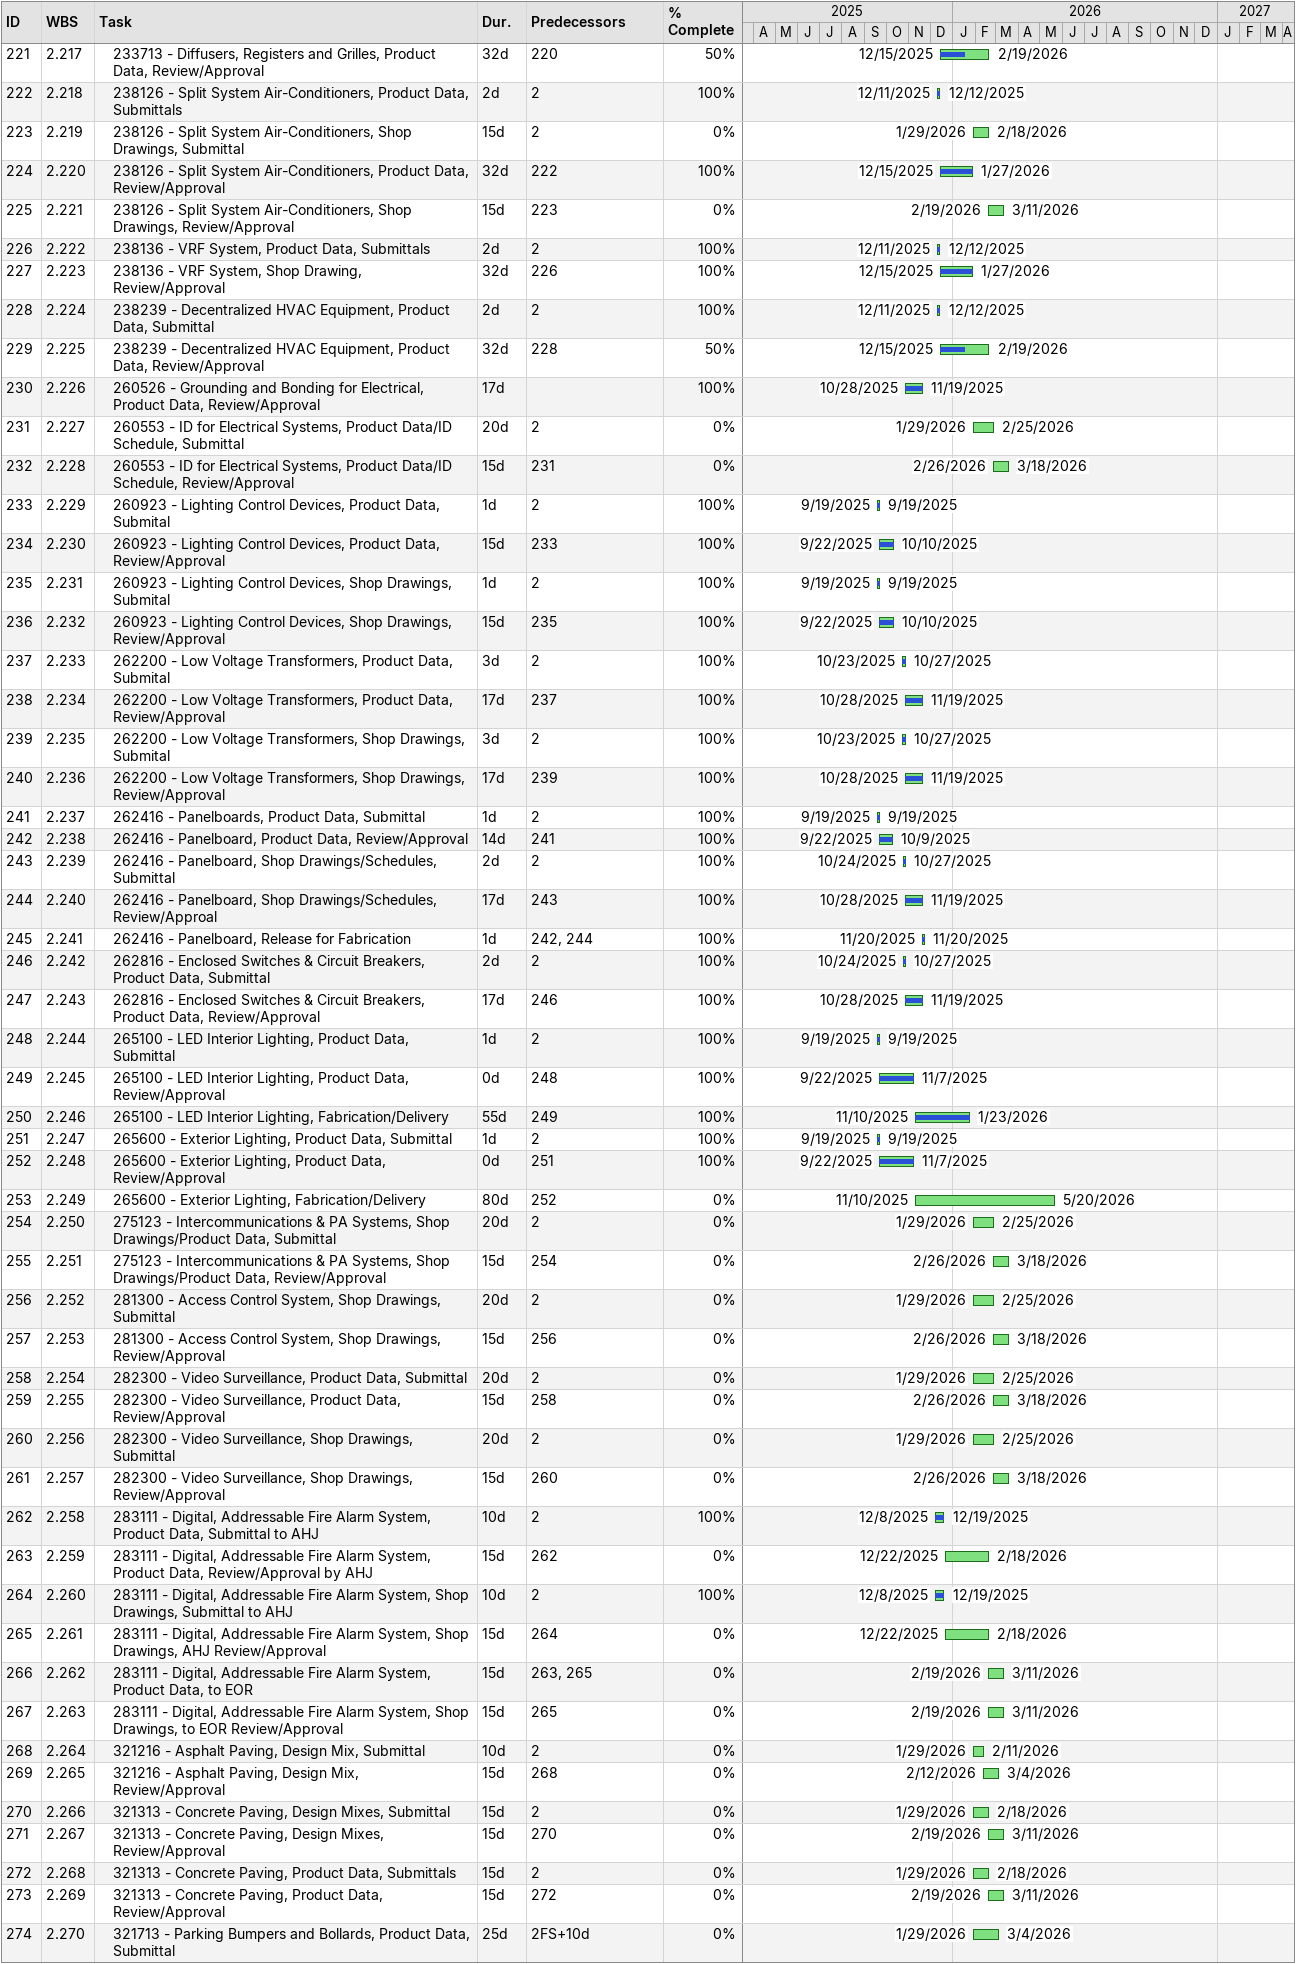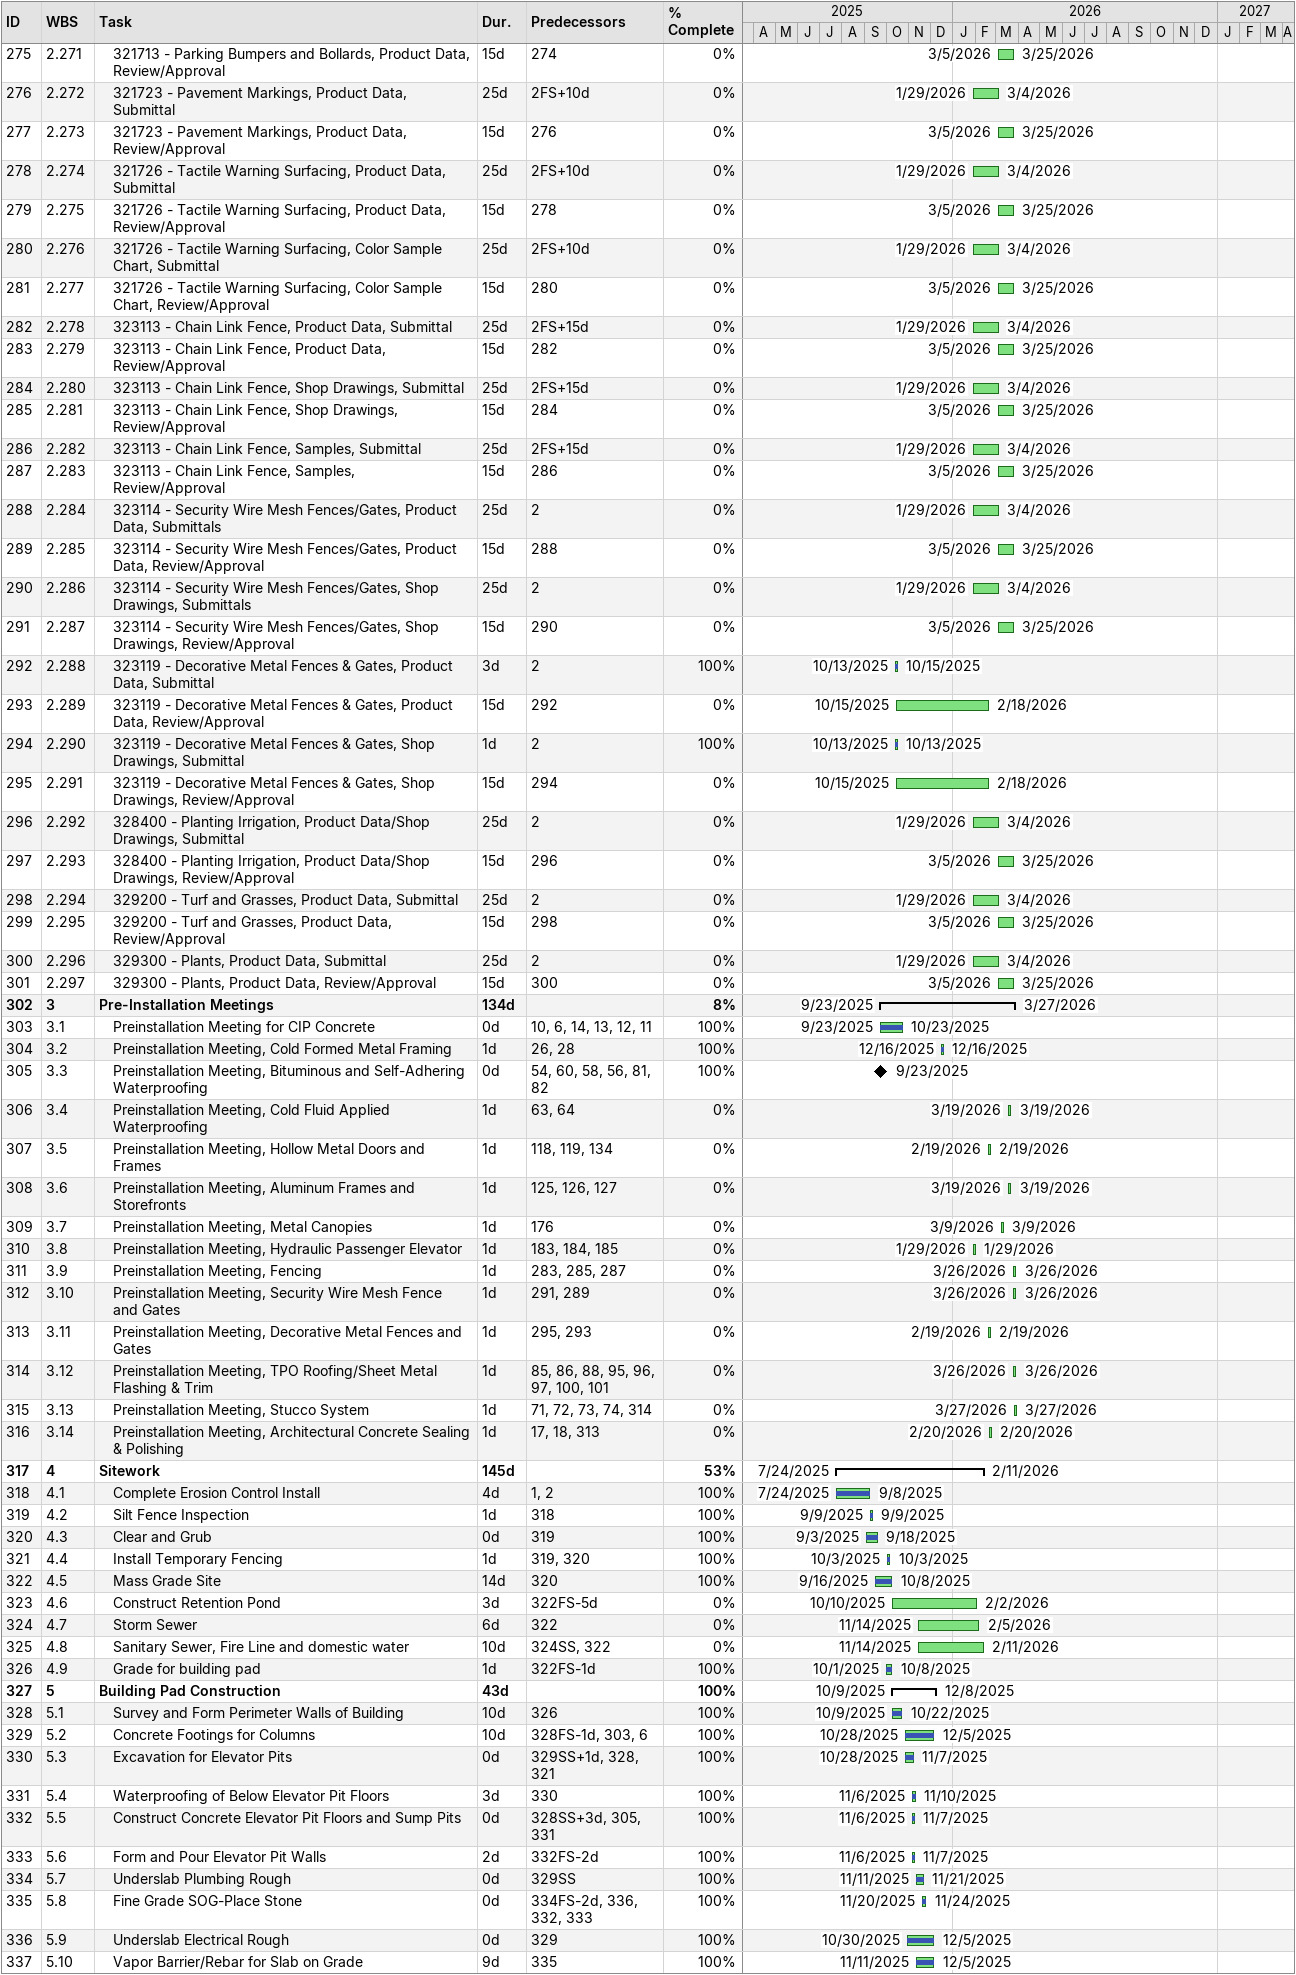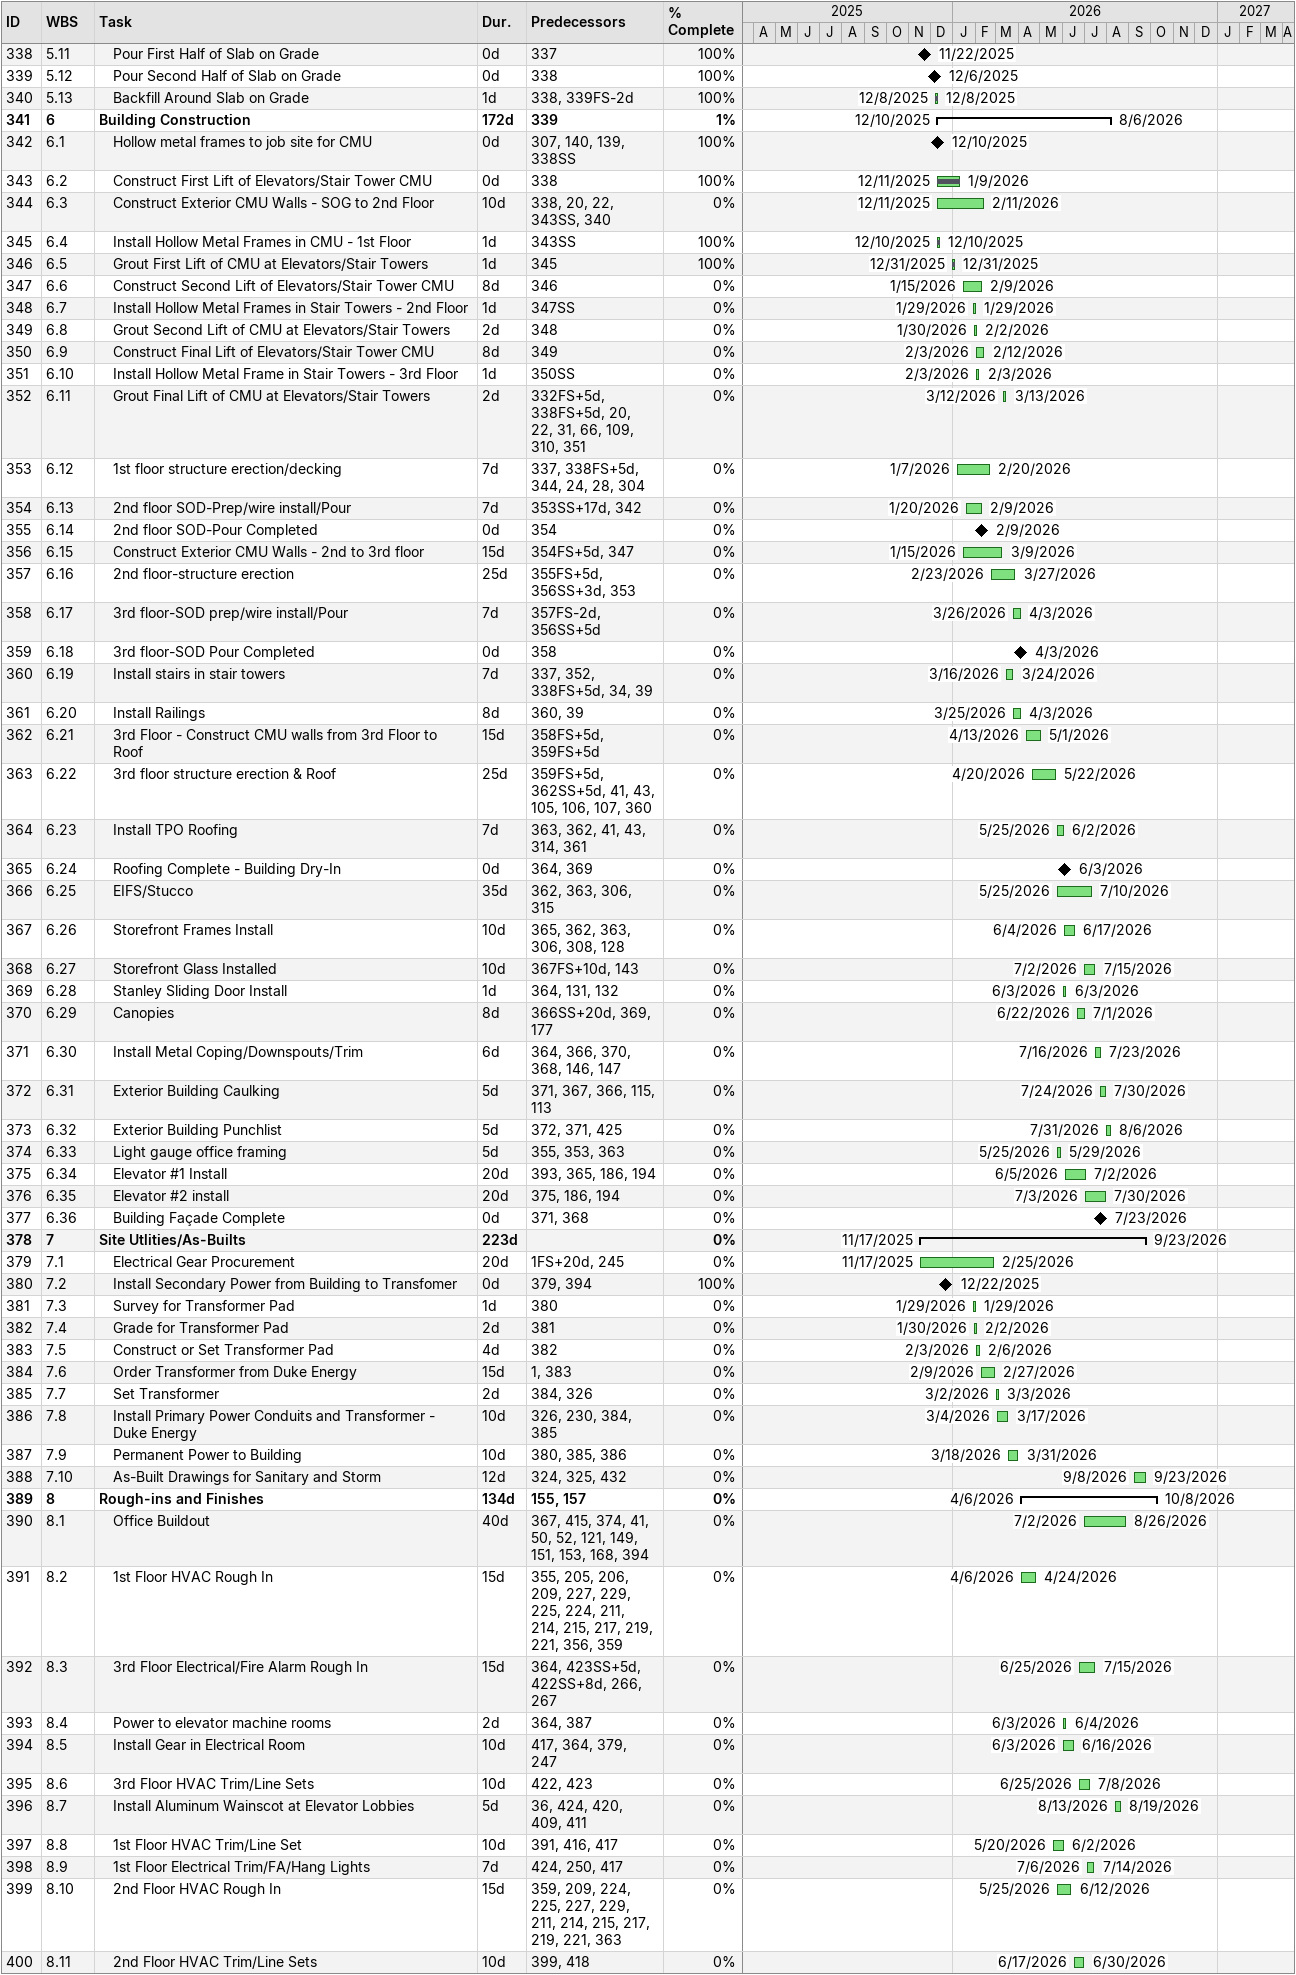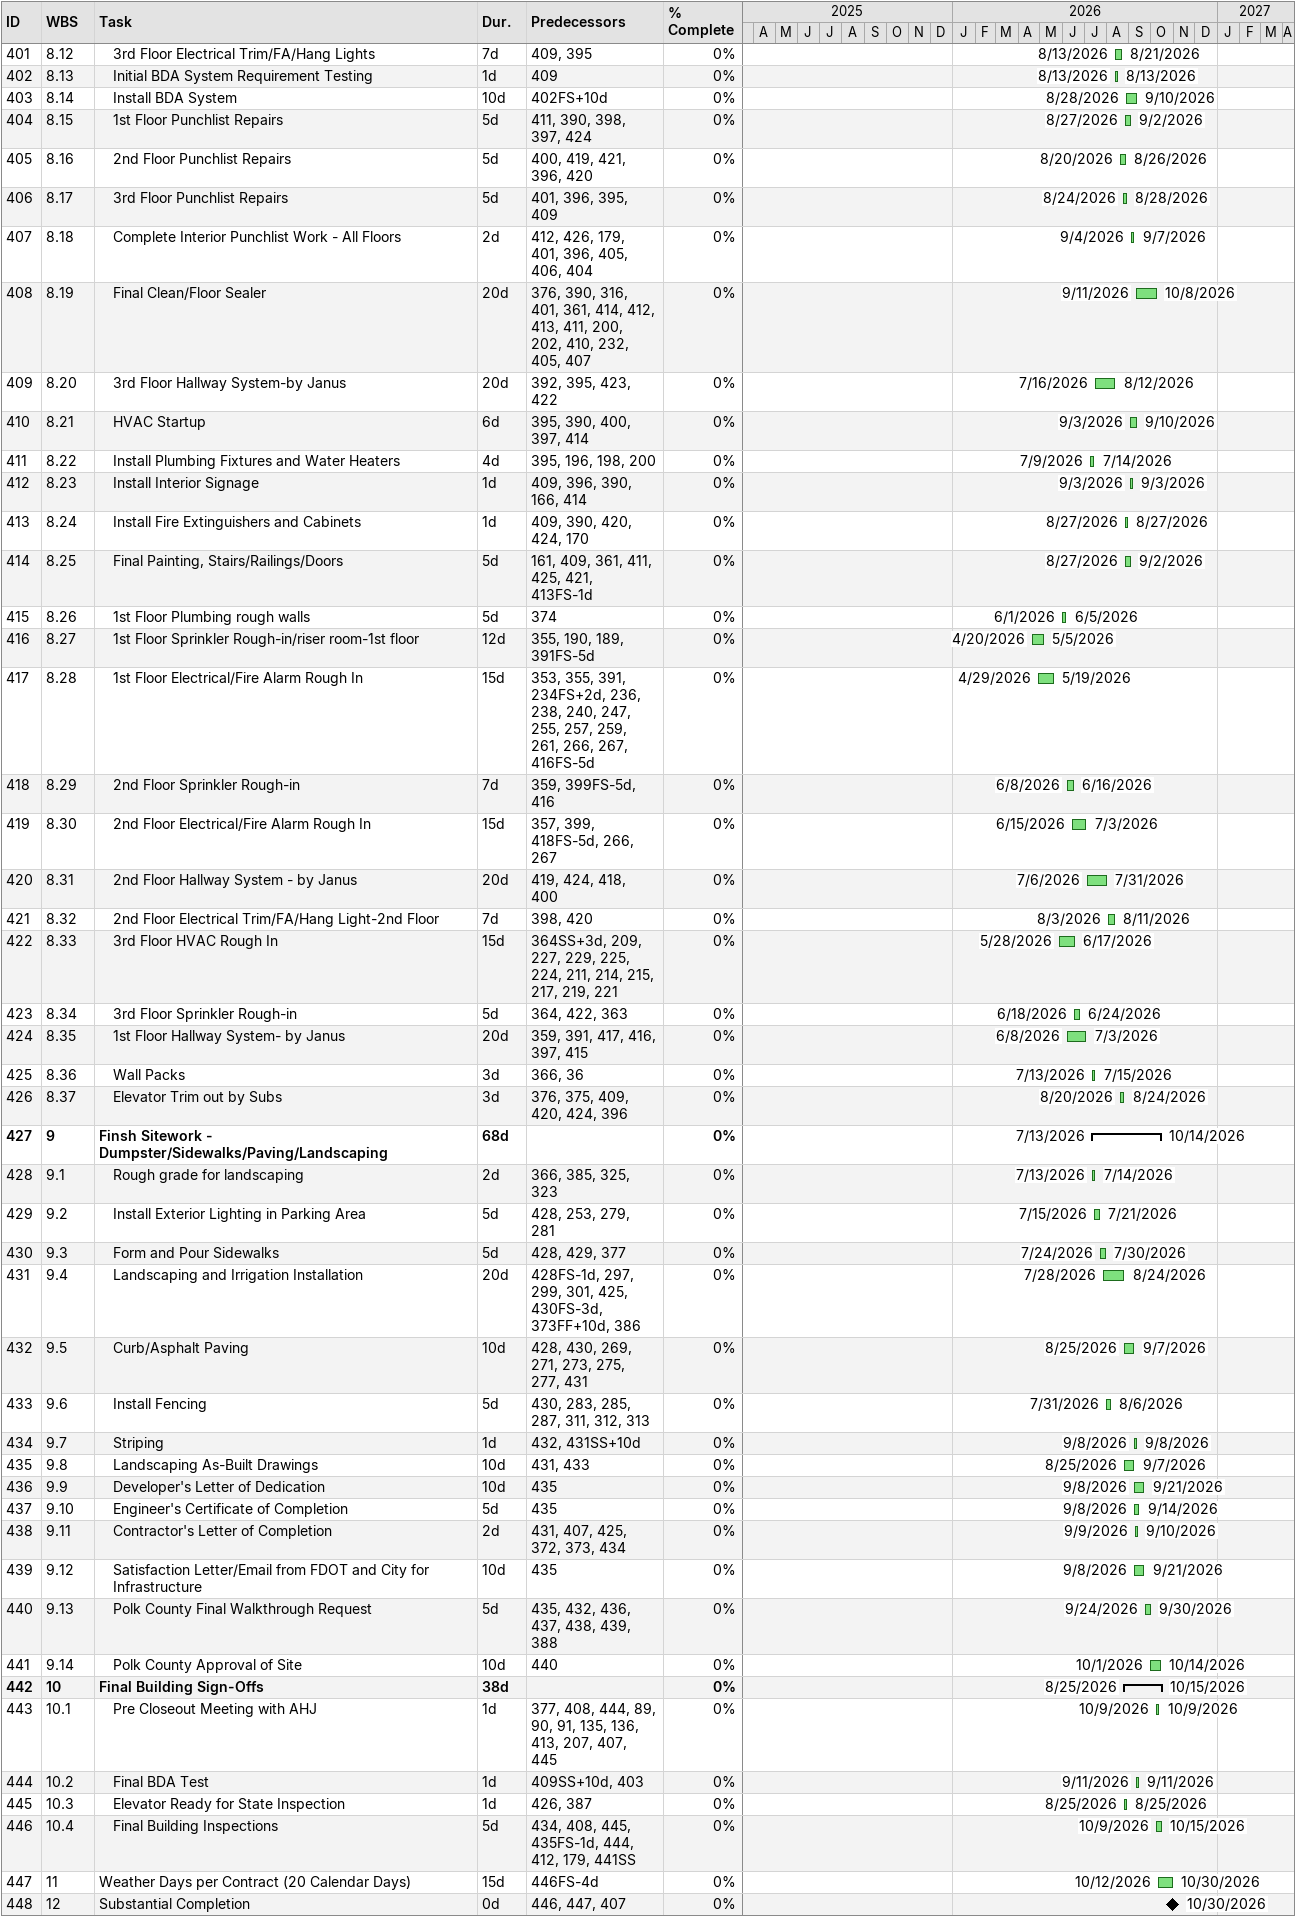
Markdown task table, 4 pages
| ID | WBS | Task | Duration | Start | Finish | Predecessors | % complete |
|---|---|---|---|---|---|---|---|
| 221 | 2.217 | 233713 - Diffusers, Registers and Grilles, Product Data, Review/Approval | 32d | 2025-12-15 | 2026-02-19 | 220 | 50 |
| 222 | 2.218 | 238126 - Split System Air-Conditioners, Product Data, Submittals | 2d | 2025-12-11 | 2025-12-12 | 2 | 100 |
| 223 | 2.219 | 238126 - Split System Air-Conditioners, Shop Drawings, Submittal | 15d | 2026-01-29 | 2026-02-18 | 2 | 0 |
| 224 | 2.220 | 238126 - Split System Air-Conditioners, Product Data, Review/Approval | 32d | 2025-12-15 | 2026-01-27 | 222 | 100 |
| 225 | 2.221 | 238126 - Split System Air-Conditioners, Shop Drawings, Review/Approval | 15d | 2026-02-19 | 2026-03-11 | 223 | 0 |
| 226 | 2.222 | 238136 - VRF System, Product Data, Submittals | 2d | 2025-12-11 | 2025-12-12 | 2 | 100 |
| 227 | 2.223 | 238136 - VRF System, Shop Drawing, Review/Approval | 32d | 2025-12-15 | 2026-01-27 | 226 | 100 |
| 228 | 2.224 | 238239 - Decentralized HVAC Equipment, Product Data, Submittal | 2d | 2025-12-11 | 2025-12-12 | 2 | 100 |
| 229 | 2.225 | 238239 - Decentralized HVAC Equipment, Product Data, Review/Approval | 32d | 2025-12-15 | 2026-02-19 | 228 | 50 |
| 230 | 2.226 | 260526 - Grounding and Bonding for Electrical, Product Data, Review/Approval | 17d | 2025-10-28 | 2025-11-19 |  | 100 |
| 231 | 2.227 | 260553 - ID for Electrical Systems, Product Data/ID Schedule, Submittal | 20d | 2026-01-29 | 2026-02-25 | 2 | 0 |
| 232 | 2.228 | 260553 - ID for Electrical Systems, Product Data/ID Schedule, Review/Approval | 15d | 2026-02-26 | 2026-03-18 | 231 | 0 |
| 233 | 2.229 | 260923 - Lighting Control Devices, Product Data, Submital | 1d | 2025-09-19 | 2025-09-19 | 2 | 100 |
| 234 | 2.230 | 260923 - Lighting Control Devices, Product Data, Review/Approval | 15d | 2025-09-22 | 2025-10-10 | 233 | 100 |
| 235 | 2.231 | 260923 - Lighting Control Devices, Shop Drawings, Submital | 1d | 2025-09-19 | 2025-09-19 | 2 | 100 |
| 236 | 2.232 | 260923 - Lighting Control Devices, Shop Drawings, Review/Approval | 15d | 2025-09-22 | 2025-10-10 | 235 | 100 |
| 237 | 2.233 | 262200 - Low Voltage Transformers, Product Data, Submital | 3d | 2025-10-23 | 2025-10-27 | 2 | 100 |
| 238 | 2.234 | 262200 - Low Voltage Transformers, Product Data, Review/Approval | 17d | 2025-10-28 | 2025-11-19 | 237 | 100 |
| 239 | 2.235 | 262200 - Low Voltage Transformers, Shop Drawings, Submital | 3d | 2025-10-23 | 2025-10-27 | 2 | 100 |
| 240 | 2.236 | 262200 - Low Voltage Transformers, Shop Drawings, Review/Approval | 17d | 2025-10-28 | 2025-11-19 | 239 | 100 |
| 241 | 2.237 | 262416 - Panelboards, Product Data, Submittal | 1d | 2025-09-19 | 2025-09-19 | 2 | 100 |
| 242 | 2.238 | 262416 - Panelboard, Product Data, Review/Approval | 14d | 2025-09-22 | 2025-10-09 | 241 | 100 |
| 243 | 2.239 | 262416 - Panelboard, Shop Drawings/Schedules, Submittal | 2d | 2025-10-24 | 2025-10-27 | 2 | 100 |
| 244 | 2.240 | 262416 - Panelboard, Shop Drawings/Schedules, Review/Approal | 17d | 2025-10-28 | 2025-11-19 | 243 | 100 |
| 245 | 2.241 | 262416 - Panelboard, Release for Fabrication | 1d | 2025-11-20 | 2025-11-20 | 242, 244 | 100 |
| 246 | 2.242 | 262816 - Enclosed Switches & Circuit Breakers, Product Data, Submittal | 2d | 2025-10-24 | 2025-10-27 | 2 | 100 |
| 247 | 2.243 | 262816 - Enclosed Switches & Circuit Breakers, Product Data, Review/Approval | 17d | 2025-10-28 | 2025-11-19 | 246 | 100 |
| 248 | 2.244 | 265100 - LED Interior Lighting, Product Data, Submittal | 1d | 2025-09-19 | 2025-09-19 | 2 | 100 |
| 249 | 2.245 | 265100 - LED Interior Lighting, Product Data, Review/Approval | 0d | 2025-09-22 | 2025-11-07 | 248 | 100 |
| 250 | 2.246 | 265100 - LED Interior Lighting, Fabrication/Delivery | 55d | 2025-11-10 | 2026-01-23 | 249 | 100 |
| 251 | 2.247 | 265600 - Exterior Lighting, Product Data, Submittal | 1d | 2025-09-19 | 2025-09-19 | 2 | 100 |
| 252 | 2.248 | 265600 - Exterior Lighting, Product Data, Review/Approval | 0d | 2025-09-22 | 2025-11-07 | 251 | 100 |
| 253 | 2.249 | 265600 - Exterior Lighting, Fabrication/Delivery | 80d | 2025-11-10 | 2026-05-20 | 252 | 0 |
| 254 | 2.250 | 275123 - Intercommunications & PA Systems, Shop Drawings/Product Data, Submittal | 20d | 2026-01-29 | 2026-02-25 | 2 | 0 |
| 255 | 2.251 | 275123 - Intercommunications & PA Systems, Shop Drawings/Product Data, Review/Approval | 15d | 2026-02-26 | 2026-03-18 | 254 | 0 |
| 256 | 2.252 | 281300 - Access Control System, Shop Drawings, Submittal | 20d | 2026-01-29 | 2026-02-25 | 2 | 0 |
| 257 | 2.253 | 281300 - Access Control System, Shop Drawings, Review/Approval | 15d | 2026-02-26 | 2026-03-18 | 256 | 0 |
| 258 | 2.254 | 282300 - Video Surveillance, Product Data, Submittal | 20d | 2026-01-29 | 2026-02-25 | 2 | 0 |
| 259 | 2.255 | 282300 - Video Surveillance, Product Data, Review/Approval | 15d | 2026-02-26 | 2026-03-18 | 258 | 0 |
| 260 | 2.256 | 282300 - Video Surveillance, Shop Drawings, Submittal | 20d | 2026-01-29 | 2026-02-25 | 2 | 0 |
| 261 | 2.257 | 282300 - Video Surveillance, Shop Drawings, Review/Approval | 15d | 2026-02-26 | 2026-03-18 | 260 | 0 |
| 262 | 2.258 | 283111 - Digital, Addressable Fire Alarm System, Product Data, Submittal to AHJ | 10d | 2025-12-08 | 2025-12-19 | 2 | 100 |
| 263 | 2.259 | 283111 - Digital, Addressable Fire Alarm System, Product Data, Review/Approval by AHJ | 15d | 2025-12-22 | 2026-02-18 | 262 | 0 |
| 264 | 2.260 | 283111 - Digital, Addressable Fire Alarm System, Shop Drawings, Submittal to AHJ | 10d | 2025-12-08 | 2025-12-19 | 2 | 100 |
| 265 | 2.261 | 283111 - Digital, Addressable Fire Alarm System, Shop Drawings, AHJ Review/Approval | 15d | 2025-12-22 | 2026-02-18 | 264 | 0 |
| 266 | 2.262 | 283111 - Digital, Addressable Fire Alarm System, Product Data, to EOR | 15d | 2026-02-19 | 2026-03-11 | 263, 265 | 0 |
| 267 | 2.263 | 283111 - Digital, Addressable Fire Alarm System, Shop Drawings, to EOR Review/Approval | 15d | 2026-02-19 | 2026-03-11 | 265 | 0 |
| 268 | 2.264 | 321216 - Asphalt Paving, Design Mix, Submittal | 10d | 2026-01-29 | 2026-02-11 | 2 | 0 |
| 269 | 2.265 | 321216 - Asphalt Paving, Design Mix, Review/Approval | 15d | 2026-02-12 | 2026-03-04 | 268 | 0 |
| 270 | 2.266 | 321313 - Concrete Paving, Design Mixes, Submittal | 15d | 2026-01-29 | 2026-02-18 | 2 | 0 |
| 271 | 2.267 | 321313 - Concrete Paving, Design Mixes, Review/Approval | 15d | 2026-02-19 | 2026-03-11 | 270 | 0 |
| 272 | 2.268 | 321313 - Concrete Paving, Product Data, Submittals | 15d | 2026-01-29 | 2026-02-18 | 2 | 0 |
| 273 | 2.269 | 321313 - Concrete Paving, Product Data, Review/Approval | 15d | 2026-02-19 | 2026-03-11 | 272 | 0 |
| 274 | 2.270 | 321713 - Parking Bumpers and Bollards, Product Data, Submittal | 25d | 2026-01-29 | 2026-03-04 | 2FS+10d | 0 |
| 275 | 2.271 | 321713 - Parking Bumpers and Bollards, Product Data, Review/Approval | 15d | 2026-03-05 | 2026-03-25 | 274 | 0 |
| 276 | 2.272 | 321723 - Pavement Markings, Product Data, Submittal | 25d | 2026-01-29 | 2026-03-04 | 2FS+10d | 0 |
| 277 | 2.273 | 321723 - Pavement Markings, Product Data, Review/Approval | 15d | 2026-03-05 | 2026-03-25 | 276 | 0 |
| 278 | 2.274 | 321726 - Tactile Warning Surfacing, Product Data, Submittal | 25d | 2026-01-29 | 2026-03-04 | 2FS+10d | 0 |
| 279 | 2.275 | 321726 - Tactile Warning Surfacing, Product Data, Review/Approval | 15d | 2026-03-05 | 2026-03-25 | 278 | 0 |
| 280 | 2.276 | 321726 - Tactile Warning Surfacing, Color Sample Chart, Submittal | 25d | 2026-01-29 | 2026-03-04 | 2FS+10d | 0 |
| 281 | 2.277 | 321726 - Tactile Warning Surfacing, Color Sample Chart, Review/Approval | 15d | 2026-03-05 | 2026-03-25 | 280 | 0 |
| 282 | 2.278 | 323113 - Chain Link Fence, Product Data, Submittal | 25d | 2026-01-29 | 2026-03-04 | 2FS+15d | 0 |
| 283 | 2.279 | 323113 - Chain Link Fence, Product Data, Review/Approval | 15d | 2026-03-05 | 2026-03-25 | 282 | 0 |
| 284 | 2.280 | 323113 - Chain Link Fence, Shop Drawings, Submittal | 25d | 2026-01-29 | 2026-03-04 | 2FS+15d | 0 |
| 285 | 2.281 | 323113 - Chain Link Fence, Shop Drawings, Review/Approval | 15d | 2026-03-05 | 2026-03-25 | 284 | 0 |
| 286 | 2.282 | 323113 - Chain Link Fence, Samples, Submittal | 25d | 2026-01-29 | 2026-03-04 | 2FS+15d | 0 |
| 287 | 2.283 | 323113 - Chain Link Fence, Samples, Review/Approval | 15d | 2026-03-05 | 2026-03-25 | 286 | 0 |
| 288 | 2.284 | 323114 - Security Wire Mesh Fences/Gates, Product Data, Submittals | 25d | 2026-01-29 | 2026-03-04 | 2 | 0 |
| 289 | 2.285 | 323114 - Security Wire Mesh Fences/Gates, Product Data, Review/Approval | 15d | 2026-03-05 | 2026-03-25 | 288 | 0 |
| 290 | 2.286 | 323114 - Security Wire Mesh Fences/Gates, Shop Drawings, Submittals | 25d | 2026-01-29 | 2026-03-04 | 2 | 0 |
| 291 | 2.287 | 323114 - Security Wire Mesh Fences/Gates, Shop Drawings, Review/Approval | 15d | 2026-03-05 | 2026-03-25 | 290 | 0 |
| 292 | 2.288 | 323119 - Decorative Metal Fences & Gates, Product Data, Submittal | 3d | 2025-10-13 | 2025-10-15 | 2 | 100 |
| 293 | 2.289 | 323119 - Decorative Metal Fences & Gates, Product Data, Review/Approval | 15d | 2025-10-15 | 2026-02-18 | 292 | 0 |
| 294 | 2.290 | 323119 - Decorative Metal Fences & Gates, Shop Drawings, Submittal | 1d | 2025-10-13 | 2025-10-13 | 2 | 100 |
| 295 | 2.291 | 323119 - Decorative Metal Fences & Gates, Shop Drawings, Review/Approval | 15d | 2025-10-15 | 2026-02-18 | 294 | 0 |
| 296 | 2.292 | 328400 - Planting Irrigation, Product Data/Shop Drawings, Submittal | 25d | 2026-01-29 | 2026-03-04 | 2 | 0 |
| 297 | 2.293 | 328400 - Planting Irrigation, Product Data/Shop Drawings, Review/Approval | 15d | 2026-03-05 | 2026-03-25 | 296 | 0 |
| 298 | 2.294 | 329200 - Turf and Grasses, Product Data, Submittal | 25d | 2026-01-29 | 2026-03-04 | 2 | 0 |
| 299 | 2.295 | 329200 - Turf and Grasses, Product Data, Review/Approval | 15d | 2026-03-05 | 2026-03-25 | 298 | 0 |
| 300 | 2.296 | 329300 - Plants, Product Data, Submittal | 25d | 2026-01-29 | 2026-03-04 | 2 | 0 |
| 301 | 2.297 | 329300 - Plants, Product Data, Review/Approval | 15d | 2026-03-05 | 2026-03-25 | 300 | 0 |
| 302 | 3 | **Pre-Installation Meetings** | 134d | 2025-09-23 | 2026-03-27 |  | 8 |
| 303 | 3.1 | Preinstallation Meeting for CIP Concrete | 0d | 2025-09-23 | 2025-10-23 | 10, 6, 14, 13, 12, 11 | 100 |
| 304 | 3.2 | Preinstallation Meeting, Cold Formed Metal Framing | 1d | 2025-12-16 | 2025-12-16 | 26, 28 | 100 |
| 305 | 3.3 | Preinstallation Meeting, Bituminous and Self-Adhering Waterproofing | 0d | 2025-09-23 | 2025-09-23 | 54, 60, 58, 56, 81, 82 | 100 |
| 306 | 3.4 | Preinstallation Meeting, Cold Fluid Applied Waterproofing | 1d | 2026-03-19 | 2026-03-19 | 63, 64 | 0 |
| 307 | 3.5 | Preinstallation Meeting, Hollow Metal Doors and Frames | 1d | 2026-02-19 | 2026-02-19 | 118, 119, 134 | 0 |
| 308 | 3.6 | Preinstallation Meeting, Aluminum Frames and Storefronts | 1d | 2026-03-19 | 2026-03-19 | 125, 126, 127 | 0 |
| 309 | 3.7 | Preinstallation Meeting, Metal Canopies | 1d | 2026-03-09 | 2026-03-09 | 176 | 0 |
| 310 | 3.8 | Preinstallation Meeting, Hydraulic Passenger Elevator | 1d | 2026-01-29 | 2026-01-29 | 183, 184, 185 | 0 |
| 311 | 3.9 | Preinstallation Meeting, Fencing | 1d | 2026-03-26 | 2026-03-26 | 283, 285, 287 | 0 |
| 312 | 3.10 | Preinstallation Meeting, Security Wire Mesh Fence and Gates | 1d | 2026-03-26 | 2026-03-26 | 291, 289 | 0 |
| 313 | 3.11 | Preinstallation Meeting, Decorative Metal Fences and Gates | 1d | 2026-02-19 | 2026-02-19 | 295, 293 | 0 |
| 314 | 3.12 | Preinstallation Meeting, TPO Roofing/Sheet Metal Flashing & Trim | 1d | 2026-03-26 | 2026-03-26 | 85, 86, 88, 95, 96, 97, 100, 101 | 0 |
| 315 | 3.13 | Preinstallation Meeting, Stucco System | 1d | 2026-03-27 | 2026-03-27 | 71, 72, 73, 74, 314 | 0 |
| 316 | 3.14 | Preinstallation Meeting, Architectural Concrete Sealing & Polishing | 1d | 2026-02-20 | 2026-02-20 | 17, 18, 313 | 0 |
| 317 | 4 | **Sitework** | 145d | 2025-07-24 | 2026-02-11 |  | 53 |
| 318 | 4.1 | Complete Erosion Control Install | 4d | 2025-07-24 | 2025-09-08 | 1, 2 | 100 |
| 319 | 4.2 | Silt Fence Inspection | 1d | 2025-09-09 | 2025-09-09 | 318 | 100 |
| 320 | 4.3 | Clear and Grub | 0d | 2025-09-03 | 2025-09-18 | 319 | 100 |
| 321 | 4.4 | Install Temporary Fencing | 1d | 2025-10-03 | 2025-10-03 | 319, 320 | 100 |
| 322 | 4.5 | Mass Grade Site | 14d | 2025-09-16 | 2025-10-08 | 320 | 100 |
| 323 | 4.6 | Construct Retention Pond | 3d | 2025-10-10 | 2026-02-02 | 322FS-5d | 0 |
| 324 | 4.7 | Storm Sewer | 6d | 2025-11-14 | 2026-02-05 | 322 | 0 |
| 325 | 4.8 | Sanitary Sewer, Fire Line and domestic water | 10d | 2025-11-14 | 2026-02-11 | 324SS, 322 | 0 |
| 326 | 4.9 | Grade for building pad | 1d | 2025-10-01 | 2025-10-08 | 322FS-1d | 100 |
| 327 | 5 | **Building Pad Construction** | 43d | 2025-10-09 | 2025-12-08 |  | 100 |
| 328 | 5.1 | Survey and Form Perimeter Walls of Building | 10d | 2025-10-09 | 2025-10-22 | 326 | 100 |
| 329 | 5.2 | Concrete Footings for Columns | 10d | 2025-10-28 | 2025-12-05 | 328FS-1d, 303, 6 | 100 |
| 330 | 5.3 | Excavation for Elevator Pits | 0d | 2025-10-28 | 2025-11-07 | 329SS+1d, 328, 321 | 100 |
| 331 | 5.4 | Waterproofing of Below Elevator Pit Floors | 3d | 2025-11-06 | 2025-11-10 | 330 | 100 |
| 332 | 5.5 | Construct Concrete Elevator Pit Floors and Sump Pits | 0d | 2025-11-06 | 2025-11-07 | 328SS+3d, 305, 331 | 100 |
| 333 | 5.6 | Form and Pour Elevator Pit Walls | 2d | 2025-11-06 | 2025-11-07 | 332FS-2d | 100 |
| 334 | 5.7 | Underslab Plumbing Rough | 0d | 2025-11-11 | 2025-11-21 | 329SS | 100 |
| 335 | 5.8 | Fine Grade SOG-Place Stone | 0d | 2025-11-20 | 2025-11-24 | 334FS-2d, 336, 332, 333 | 100 |
| 336 | 5.9 | Underslab Electrical Rough | 0d | 2025-10-30 | 2025-12-05 | 329 | 100 |
| 337 | 5.10 | Vapor Barrier/Rebar for Slab on Grade | 9d | 2025-11-11 | 2025-12-05 | 335 | 100 |
| 338 | 5.11 | Pour First Half of Slab on Grade | 0d | 2025-11-22 | 2025-11-22 | 337 | 100 |
| 339 | 5.12 | Pour Second Half of Slab on Grade | 0d | 2025-12-06 | 2025-12-06 | 338 | 100 |
| 340 | 5.13 | Backfill Around Slab on Grade | 1d | 2025-12-08 | 2025-12-08 | 338, 339FS-2d | 100 |
| 341 | 6 | **Building Construction** | 172d | 2025-12-10 | 2026-08-06 | 339 | 1 |
| 342 | 6.1 | Hollow metal frames to job site for CMU | 0d | 2025-12-10 | 2025-12-10 | 307, 140, 139, 338SS | 100 |
| 343 | 6.2 | Construct First Lift of Elevators/Stair Tower CMU | 0d | 2025-12-11 | 2026-01-09 | 338 | 100 |
| 344 | 6.3 | Construct Exterior CMU Walls - SOG to 2nd Floor | 10d | 2025-12-11 | 2026-02-11 | 338, 20, 22, 343SS, 340 | 0 |
| 345 | 6.4 | Install Hollow Metal Frames in CMU - 1st Floor | 1d | 2025-12-10 | 2025-12-10 | 343SS | 100 |
| 346 | 6.5 | Grout First Lift of CMU at Elevators/Stair Towers | 1d | 2025-12-31 | 2025-12-31 | 345 | 100 |
| 347 | 6.6 | Construct Second Lift of Elevators/Stair Tower CMU | 8d | 2026-01-15 | 2026-02-09 | 346 | 0 |
| 348 | 6.7 | Install Hollow Metal Frames in Stair Towers - 2nd Floor | 1d | 2026-01-29 | 2026-01-29 | 347SS | 0 |
| 349 | 6.8 | Grout Second Lift of CMU at Elevators/Stair Towers | 2d | 2026-01-30 | 2026-02-02 | 348 | 0 |
| 350 | 6.9 | Construct Final Lift of Elevators/Stair Tower CMU | 8d | 2026-02-03 | 2026-02-12 | 349 | 0 |
| 351 | 6.10 | Install Hollow Metal Frame in Stair Towers - 3rd Floor | 1d | 2026-02-03 | 2026-02-03 | 350SS | 0 |
| 352 | 6.11 | Grout Final Lift of CMU at Elevators/Stair Towers | 2d | 2026-03-12 | 2026-03-13 | 332FS+5d, 338FS+5d, 20, 22, 31, 66, 109, 310, 351 | 0 |
| 353 | 6.12 | 1st floor structure erection/decking | 7d | 2026-01-07 | 2026-02-20 | 337, 338FS+5d, 344, 24, 28, 304 | 0 |
| 354 | 6.13 | 2nd floor SOD-Prep/wire install/Pour | 7d | 2026-01-20 | 2026-02-09 | 353SS+17d, 342 | 0 |
| 355 | 6.14 | 2nd floor SOD-Pour Completed | 0d | 2026-02-09 | 2026-02-09 | 354 | 0 |
| 356 | 6.15 | Construct Exterior CMU Walls - 2nd to 3rd floor | 15d | 2026-01-15 | 2026-03-09 | 354FS+5d, 347 | 0 |
| 357 | 6.16 | 2nd floor-structure erection | 25d | 2026-02-23 | 2026-03-27 | 355FS+5d, 356SS+3d, 353 | 0 |
| 358 | 6.17 | 3rd floor-SOD prep/wire install/Pour | 7d | 2026-03-26 | 2026-04-03 | 357FS-2d, 356SS+5d | 0 |
| 359 | 6.18 | 3rd floor-SOD Pour Completed | 0d | 2026-04-03 | 2026-04-03 | 358 | 0 |
| 360 | 6.19 | Install stairs in stair towers | 7d | 2026-03-16 | 2026-03-24 | 337, 352, 338FS+5d, 34, 39 | 0 |
| 361 | 6.20 | Install Railings | 8d | 2026-03-25 | 2026-04-03 | 360, 39 | 0 |
| 362 | 6.21 | 3rd Floor - Construct CMU walls from 3rd Floor to Roof | 15d | 2026-04-13 | 2026-05-01 | 358FS+5d, 359FS+5d | 0 |
| 363 | 6.22 | 3rd floor structure erection & Roof | 25d | 2026-04-20 | 2026-05-22 | 359FS+5d, 362SS+5d, 41, 43, 105, 106, 107, 360 | 0 |
| 364 | 6.23 | Install TPO Roofing | 7d | 2026-05-25 | 2026-06-02 | 363, 362, 41, 43, 314, 361 | 0 |
| 365 | 6.24 | Roofing Complete - Building Dry-In | 0d | 2026-06-03 | 2026-06-03 | 364, 369 | 0 |
| 366 | 6.25 | EIFS/Stucco | 35d | 2026-05-25 | 2026-07-10 | 362, 363, 306, 315 | 0 |
| 367 | 6.26 | Storefront Frames Install | 10d | 2026-06-04 | 2026-06-17 | 365, 362, 363, 306, 308, 128 | 0 |
| 368 | 6.27 | Storefront Glass Installed | 10d | 2026-07-02 | 2026-07-15 | 367FS+10d, 143 | 0 |
| 369 | 6.28 | Stanley Sliding Door Install | 1d | 2026-06-03 | 2026-06-03 | 364, 131, 132 | 0 |
| 370 | 6.29 | Canopies | 8d | 2026-06-22 | 2026-07-01 | 366SS+20d, 369, 177 | 0 |
| 371 | 6.30 | Install Metal Coping/Downspouts/Trim | 6d | 2026-07-16 | 2026-07-23 | 364, 366, 370, 368, 146, 147 | 0 |
| 372 | 6.31 | Exterior Building Caulking | 5d | 2026-07-24 | 2026-07-30 | 371, 367, 366, 115, 113 | 0 |
| 373 | 6.32 | Exterior Building Punchlist | 5d | 2026-07-31 | 2026-08-06 | 372, 371, 425 | 0 |
| 374 | 6.33 | Light gauge office framing | 5d | 2026-05-25 | 2026-05-29 | 355, 353, 363 | 0 |
| 375 | 6.34 | Elevator #1 Install | 20d | 2026-06-05 | 2026-07-02 | 393, 365, 186, 194 | 0 |
| 376 | 6.35 | Elevator #2 install | 20d | 2026-07-03 | 2026-07-30 | 375, 186, 194 | 0 |
| 377 | 6.36 | Building Façade Complete | 0d | 2026-07-23 | 2026-07-23 | 371, 368 | 0 |
| 378 | 7 | **Site Utlities/As-Builts** | 223d | 2025-11-17 | 2026-09-23 |  | 0 |
| 379 | 7.1 | Electrical Gear Procurement | 20d | 2025-11-17 | 2026-02-25 | 1FS+20d, 245 | 0 |
| 380 | 7.2 | Install Secondary Power from Building to Transfomer | 0d | 2025-12-22 | 2025-12-22 | 379, 394 | 100 |
| 381 | 7.3 | Survey for Transformer Pad | 1d | 2026-01-29 | 2026-01-29 | 380 | 0 |
| 382 | 7.4 | Grade for Transformer Pad | 2d | 2026-01-30 | 2026-02-02 | 381 | 0 |
| 383 | 7.5 | Construct or Set Transformer Pad | 4d | 2026-02-03 | 2026-02-06 | 382 | 0 |
| 384 | 7.6 | Order Transformer from Duke Energy | 15d | 2026-02-09 | 2026-02-27 | 1, 383 | 0 |
| 385 | 7.7 | Set Transformer | 2d | 2026-03-02 | 2026-03-03 | 384, 326 | 0 |
| 386 | 7.8 | Install Primary Power Conduits and Transformer - Duke Energy | 10d | 2026-03-04 | 2026-03-17 | 326, 230, 384, 385 | 0 |
| 387 | 7.9 | Permanent Power to Building | 10d | 2026-03-18 | 2026-03-31 | 380, 385, 386 | 0 |
| 388 | 7.10 | As-Built Drawings for Sanitary and Storm | 12d | 2026-09-08 | 2026-09-23 | 324, 325, 432 | 0 |
| 389 | 8 | **Rough-ins and Finishes** | 134d | 2026-04-06 | 2026-10-08 | 155, 157 | 0 |
| 390 | 8.1 | Office Buildout | 40d | 2026-07-02 | 2026-08-26 | 367, 415, 374, 41, 50, 52, 121, 149, 151, 153, 168, 394 | 0 |
| 391 | 8.2 | 1st Floor HVAC Rough In | 15d | 2026-04-06 | 2026-04-24 | 355, 205, 206, 209, 227, 229, 225, 224, 211, 214, 215, 217, 219, 221, 356, 359 | 0 |
| 392 | 8.3 | 3rd Floor Electrical/Fire Alarm Rough In | 15d | 2026-06-25 | 2026-07-15 | 364, 423SS+5d, 422SS+8d, 266, 267 | 0 |
| 393 | 8.4 | Power to elevator machine rooms | 2d | 2026-06-03 | 2026-06-04 | 364, 387 | 0 |
| 394 | 8.5 | Install Gear in Electrical Room | 10d | 2026-06-03 | 2026-06-16 | 417, 364, 379, 247 | 0 |
| 395 | 8.6 | 3rd Floor HVAC Trim/Line Sets | 10d | 2026-06-25 | 2026-07-08 | 422, 423 | 0 |
| 396 | 8.7 | Install Aluminum Wainscot at Elevator Lobbies | 5d | 2026-08-13 | 2026-08-19 | 36, 424, 420, 409, 411 | 0 |
| 397 | 8.8 | 1st Floor HVAC Trim/Line Set | 10d | 2026-05-20 | 2026-06-02 | 391, 416, 417 | 0 |
| 398 | 8.9 | 1st Floor Electrical Trim/FA/Hang Lights | 7d | 2026-07-06 | 2026-07-14 | 424, 250, 417 | 0 |
| 399 | 8.10 | 2nd Floor HVAC Rough In | 15d | 2026-05-25 | 2026-06-12 | 359, 209, 224, 225, 227, 229, 211, 214, 215, 217, 219, 221, 363 | 0 |
| 400 | 8.11 | 2nd Floor HVAC Trim/Line Sets | 10d | 2026-06-17 | 2026-06-30 | 399, 418 | 0 |
| 401 | 8.12 | 3rd Floor Electrical Trim/FA/Hang Lights | 7d | 2026-08-13 | 2026-08-21 | 409, 395 | 0 |
| 402 | 8.13 | Initial BDA System Requirement Testing | 1d | 2026-08-13 | 2026-08-13 | 409 | 0 |
| 403 | 8.14 | Install BDA System | 10d | 2026-08-28 | 2026-09-10 | 402FS+10d | 0 |
| 404 | 8.15 | 1st Floor Punchlist Repairs | 5d | 2026-08-27 | 2026-09-02 | 411, 390, 398, 397, 424 | 0 |
| 405 | 8.16 | 2nd Floor Punchlist Repairs | 5d | 2026-08-20 | 2026-08-26 | 400, 419, 421, 396, 420 | 0 |
| 406 | 8.17 | 3rd Floor Punchlist Repairs | 5d | 2026-08-24 | 2026-08-28 | 401, 396, 395, 409 | 0 |
| 407 | 8.18 | Complete Interior Punchlist Work - All Floors | 2d | 2026-09-04 | 2026-09-07 | 412, 426, 179, 401, 396, 405, 406, 404 | 0 |
| 408 | 8.19 | Final Clean/Floor Sealer | 20d | 2026-09-11 | 2026-10-08 | 376, 390, 316, 401, 361, 414, 412, 413, 411, 200, 202, 410, 232, 405, 407 | 0 |
| 409 | 8.20 | 3rd Floor Hallway System-by Janus | 20d | 2026-07-16 | 2026-08-12 | 392, 395, 423, 422 | 0 |
| 410 | 8.21 | HVAC Startup | 6d | 2026-09-03 | 2026-09-10 | 395, 390, 400, 397, 414 | 0 |
| 411 | 8.22 | Install Plumbing Fixtures and Water Heaters | 4d | 2026-07-09 | 2026-07-14 | 395, 196, 198, 200 | 0 |
| 412 | 8.23 | Install Interior Signage | 1d | 2026-09-03 | 2026-09-03 | 409, 396, 390, 166, 414 | 0 |
| 413 | 8.24 | Install Fire Extinguishers and Cabinets | 1d | 2026-08-27 | 2026-08-27 | 409, 390, 420, 424, 170 | 0 |
| 414 | 8.25 | Final Painting, Stairs/Railings/Doors | 5d | 2026-08-27 | 2026-09-02 | 161, 409, 361, 411, 425, 421, 413FS-1d | 0 |
| 415 | 8.26 | 1st Floor Plumbing rough walls | 5d | 2026-06-01 | 2026-06-05 | 374 | 0 |
| 416 | 8.27 | 1st Floor Sprinkler Rough-in/riser room-1st floor | 12d | 2026-04-20 | 2026-05-05 | 355, 190, 189, 391FS-5d | 0 |
| 417 | 8.28 | 1st Floor Electrical/Fire Alarm Rough In | 15d | 2026-04-29 | 2026-05-19 | 353, 355, 391, 234FS+2d, 236, 238, 240, 247, 255, 257, 259, 261, 266, 267, 416FS-5d | 0 |
| 418 | 8.29 | 2nd Floor Sprinkler Rough-in | 7d | 2026-06-08 | 2026-06-16 | 359, 399FS-5d, 416 | 0 |
| 419 | 8.30 | 2nd Floor Electrical/Fire Alarm Rough In | 15d | 2026-06-15 | 2026-07-03 | 357, 399, 418FS-5d, 266, 267 | 0 |
| 420 | 8.31 | 2nd Floor Hallway System - by Janus | 20d | 2026-07-06 | 2026-07-31 | 419, 424, 418, 400 | 0 |
| 421 | 8.32 | 2nd Floor Electrical Trim/FA/Hang Light-2nd Floor | 7d | 2026-08-03 | 2026-08-11 | 398, 420 | 0 |
| 422 | 8.33 | 3rd Floor HVAC Rough In | 15d | 2026-05-28 | 2026-06-17 | 364SS+3d, 209, 227, 229, 225, 224, 211, 214, 215, 217, 219, 221 | 0 |
| 423 | 8.34 | 3rd Floor Sprinkler Rough-in | 5d | 2026-06-18 | 2026-06-24 | 364, 422, 363 | 0 |
| 424 | 8.35 | 1st Floor Hallway System- by Janus | 20d | 2026-06-08 | 2026-07-03 | 359, 391, 417, 416, 397, 415 | 0 |
| 425 | 8.36 | Wall Packs | 3d | 2026-07-13 | 2026-07-15 | 366, 36 | 0 |
| 426 | 8.37 | Elevator Trim out by Subs | 3d | 2026-08-20 | 2026-08-24 | 376, 375, 409, 420, 424, 396 | 0 |
| 427 | 9 | **Finsh Sitework - Dumpster/Sidewalks/Paving/Landscaping** | 68d | 2026-07-13 | 2026-10-14 |  | 0 |
| 428 | 9.1 | Rough grade for landscaping | 2d | 2026-07-13 | 2026-07-14 | 366, 385, 325, 323 | 0 |
| 429 | 9.2 | Install Exterior Lighting in Parking Area | 5d | 2026-07-15 | 2026-07-21 | 428, 253, 279, 281 | 0 |
| 430 | 9.3 | Form and Pour Sidewalks | 5d | 2026-07-24 | 2026-07-30 | 428, 429, 377 | 0 |
| 431 | 9.4 | Landscaping and Irrigation Installation | 20d | 2026-07-28 | 2026-08-24 | 428FS-1d, 297, 299, 301, 425, 430FS-3d, 373FF+10d, 386 | 0 |
| 432 | 9.5 | Curb/Asphalt Paving | 10d | 2026-08-25 | 2026-09-07 | 428, 430, 269, 271, 273, 275, 277, 431 | 0 |
| 433 | 9.6 | Install Fencing | 5d | 2026-07-31 | 2026-08-06 | 430, 283, 285, 287, 311, 312, 313 | 0 |
| 434 | 9.7 | Striping | 1d | 2026-09-08 | 2026-09-08 | 432, 431SS+10d | 0 |
| 435 | 9.8 | Landscaping As-Built Drawings | 10d | 2026-08-25 | 2026-09-07 | 431, 433 | 0 |
| 436 | 9.9 | Developer's Letter of Dedication | 10d | 2026-09-08 | 2026-09-21 | 435 | 0 |
| 437 | 9.10 | Engineer's Certificate of Completion | 5d | 2026-09-08 | 2026-09-14 | 435 | 0 |
| 438 | 9.11 | Contractor's Letter of Completion | 2d | 2026-09-09 | 2026-09-10 | 431, 407, 425, 372, 373, 434 | 0 |
| 439 | 9.12 | Satisfaction Letter/Email from FDOT and City for Infrastructure | 10d | 2026-09-08 | 2026-09-21 | 435 | 0 |
| 440 | 9.13 | Polk County Final Walkthrough Request | 5d | 2026-09-24 | 2026-09-30 | 435, 432, 436, 437, 438, 439, 388 | 0 |
| 441 | 9.14 | Polk County Approval of Site | 10d | 2026-10-01 | 2026-10-14 | 440 | 0 |
| 442 | 10 | **Final Building Sign-Offs** | 38d | 2026-08-25 | 2026-10-15 |  | 0 |
| 443 | 10.1 | Pre Closeout Meeting with AHJ | 1d | 2026-10-09 | 2026-10-09 | 377, 408, 444, 89, 90, 91, 135, 136, 413, 207, 407, 445 | 0 |
| 444 | 10.2 | Final BDA Test | 1d | 2026-09-11 | 2026-09-11 | 409SS+10d, 403 | 0 |
| 445 | 10.3 | Elevator Ready for State Inspection | 1d | 2026-08-25 | 2026-08-25 | 426, 387 | 0 |
| 446 | 10.4 | Final Building Inspections | 5d | 2026-10-09 | 2026-10-15 | 434, 408, 445, 435FS-1d, 444, 412, 179, 441SS | 0 |
| 447 | 11 | Weather Days per Contract (20 Calendar Days) | 15d | 2026-10-12 | 2026-10-30 | 446FS-4d | 0 |
| 448 | 12 | Substantial Completion | 0d | 2026-10-30 | 2026-10-30 | 446, 447, 407 | 0 |
